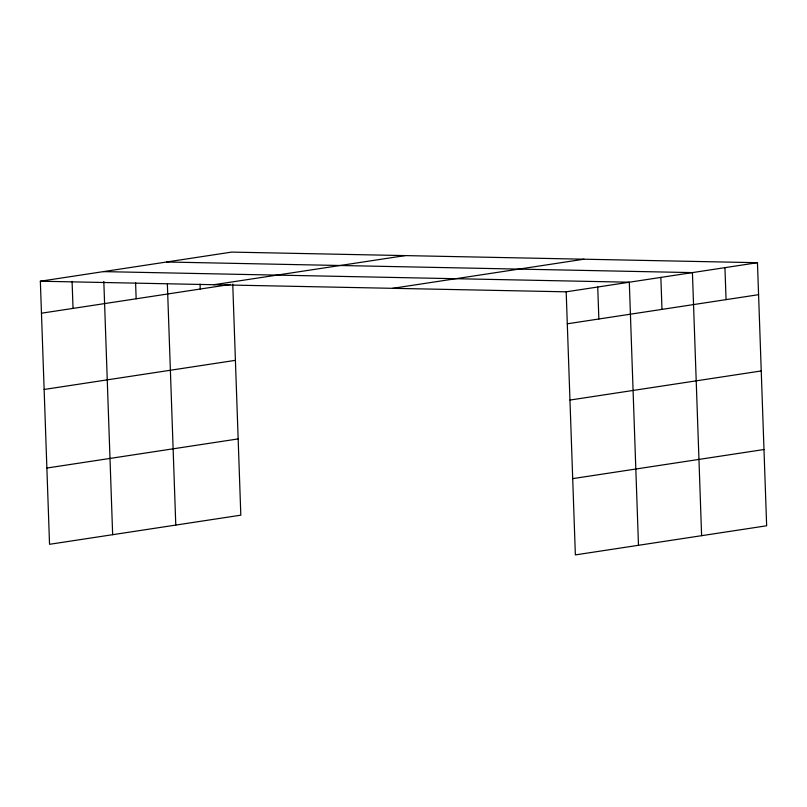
<?xml version="1.0" encoding="UTF-8"?>
<svg xmlns="http://www.w3.org/2000/svg" width="807" height="807" viewBox="0 0 807 807"><rect width="100%" height="100%" fill="white"/><g stroke="black" fill="none" stroke-linecap="round" stroke-linejoin="round"><path stroke-width="1.21" d="M232.749 284.084L240.819 515.179L49.54 544.301L40.35 281.219L231.639 252.097L757.46 262.699L766.65 525.781L575.361 554.903L566.181 291.821L757.46 262.699M213.875 284.72L405.154 255.597M41.47 313.207L230.348 284.447M392.656 288.321L583.945 259.208M44.133 389.468L235.412 360.346M567.291 323.799L758.58 294.686M46.877 468.04L238.156 438.917M569.954 400.06L761.243 370.948M572.698 478.632L763.987 449.519M166.595 262.003L692.426 272.605L701.616 535.677M103.478 271.616L629.299 282.208L638.488 545.29M40.35 281.219L566.181 291.821M724.948 267.652L726.058 299.629M660.862 277.406L661.982 309.384M597.735 287.02L598.855 318.997M200.065 284.114L200.237 289.037M167.372 284.145L175.785 525.075M135.596 282.793L136.151 298.792M103.821 281.451L112.657 534.688M72.085 281.34L73.034 308.395"/></g></svg>
